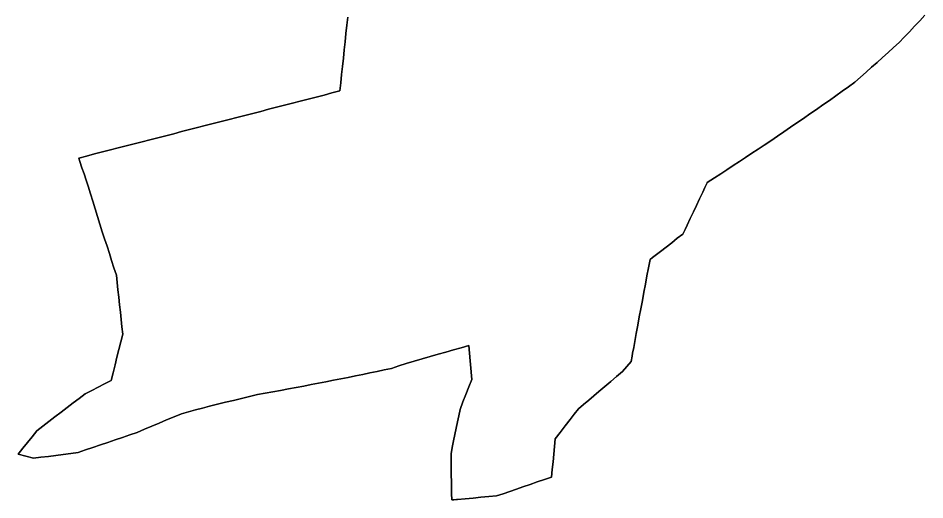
# Model space of a CAD drawing. Header units: inches. Extents: x 130170 to 284068, y 377793 to 804530.
# Drawn here: x 249091 to 250167, y 753607 to 754179 of the extents above; entities that cross this region are included whole.
import ezdxf

# ---------------------------------------------------------------- set-up
doc = ezdxf.new("R2010")
doc.units = ezdxf.units.IN
doc.header["$MEASUREMENT"] = 0
doc.layers.add('muni_il', color=7, linetype='Continuous')

msp = doc.modelspace()

# ---------------------------------------------------------------- linework, layer by layer
at = {"layer": 'muni_il'}
for points in [[(249482.1, 754179.8), (249481, 754170.1), (249480, 754160.3), (249479, 754150.6), (249477.9, 754140.8), (249476.9, 754131.1), (249475.8, 754121.3), (249474.8, 754111.6), (249473.8, 754101.8), (249472.7, 754092.1), (249463.3, 754089.7), (249453.9, 754087.2), (249444.6, 754084.8), (249435.2, 754082.4), (249425.8, 754080), (249416.4, 754077.6), (249407, 754075.2), (249397.6, 754072.8), (249388.2, 754070.4), (249378.8, 754067.9), (249369.4, 754065.5), (249360, 754063.1), (249350.6, 754060.7), (249341.2, 754058.3), (249331.8, 754055.9), (249322.4, 754053.5), (249313, 754051.1), (249303.6, 754048.7), (249294.2, 754046.2), (249284.9, 754043.8), (249275.5, 754041.4), (249266.1, 754039), (249256.7, 754036.6), (249247.3, 754034.2), (249237.9, 754031.8), (249228.5, 754029.4), (249219.1, 754026.9), (249209.7, 754024.5), (249200.3, 754022.1), (249190.9, 754019.7), (249181.5, 754017.3), (249172.1, 754014.9), (249162.7, 754012.5), (249164.2, 754008.3), (249166.6, 754001), (249169, 753993.7), (249171.4, 753986.4), (249173.8, 753979.2), (249176.6, 753970.1), (249179.4, 753961.1), (249182.2, 753952.1), (249185, 753943), (249187.9, 753934), (249190.7, 753925), (249193.5, 753916.4), (249196.3, 753907.8), (249199.1, 753899.3), (249201.8, 753890.7), (249204.6, 753882.1), (249207.4, 753873.6), (249208.4, 753864.8), (249209.3, 753856), (249210.3, 753847.2), (249211.2, 753838.4), (249212.2, 753829.6), (249213.1, 753820.8), (249214.1, 753812), (249215, 753803.2), (249212.7, 753794.1), (249210.4, 753785), (249208.1, 753775.9), (249205.8, 753766.8), (249203.5, 753757.6), (249201.2, 753748.5), (249193.5, 753744.6), (249185.8, 753740.6), (249178.1, 753736.7), (249170.4, 753732.7), (249163.2, 753727.2), (249156, 753721.7), (249148.9, 753716.2), (249141.7, 753710.7), (249134.5, 753705.2), (249127.4, 753699.7), (249120.2, 753694.2), (249113, 753688.7), (249107.5, 753681.7), (249101.9, 753674.8), (249096.4, 753667.9), (249090.8, 753660.9), (249099.9, 753658.5), (249109, 753656), (249117.9, 753657.2), (249126.7, 753658.3), (249135.5, 753659.5), (249144.4, 753660.6), (249153.2, 753661.8), (249162.1, 753662.9), (249170.8, 753665.9), (249179.6, 753668.9), (249188.4, 753671.9), (249197.1, 753674.9), (249205.9, 753677.8), (249214.7, 753680.8), (249223.4, 753683.8), (249232.2, 753686.8), (249240.9, 753690.5), (249249.7, 753694.2), (249258.4, 753697.9), (249267.1, 753701.6), (249275.9, 753705.3), (249284.6, 753709), (249292.9, 753711.2), (249301.2, 753713.4), (249309.5, 753715.7), (249317.8, 753717.9), (249327.3, 753720.2), (249336.9, 753722.5), (249346.5, 753724.8), (249356, 753727), (249365.6, 753729.3), (249375.1, 753731.6), (249384.2, 753733.3), (249393.3, 753735), (249402.4, 753736.7), (249411.6, 753738.4), (249420.7, 753740.1), (249429.8, 753741.8), (249438.6, 753743.5), (249447.4, 753745.2), (249456.2, 753746.9), (249465, 753748.6), (249473.8, 753750.3), (249482.6, 753752.1), (249491.4, 753753.8), (249499.9, 753755.5), (249508.4, 753757.3), (249516.9, 753759.1), (249525.4, 753760.9), (249533.9, 753762.7), (249542.7, 753765.7), (249551.6, 753768.6), (249561, 753771.3), (249570.5, 753774.1), (249579.9, 753776.8), (249589.4, 753779.5), (249598.6, 753782.1), (249607.7, 753784.7), (249616.9, 753787.3), (249626, 753789.9), (249626.8, 753780.9), (249627.5, 753771.9), (249628.2, 753762.9), (249628.9, 753753.9), (249629.2, 753749.7), (249625.8, 753740.8), (249622.3, 753731.9), (249618.8, 753723), (249615.4, 753714.1), (249613.9, 753706.6), (249612.4, 753699.2), (249610.9, 753691.8), (249609.4, 753684.4), (249607.8, 753676.7), (249606.2, 753669), (249604.7, 753661.3), (249604.8, 753653), (249604.9, 753644.7), (249605, 753636.5), (249605.2, 753628.2), (249605.3, 753619.9), (249605.3, 753619.6), (249605.3, 753619.2), (249605.3, 753617.7), (249605.3, 753614.3), (249605.5, 753606.7), (249607.9, 753606.9), (249611.1, 753607.2), (249611.8, 753607.2), (249612, 753607.3), (249612.2, 753607.3), (249621.5, 753608.1), (249630.9, 753608.9), (249640.2, 753609.7), (249649.5, 753610.5), (249658.7, 753611.3), (249666.6, 753614), (249674.4, 753616.7), (249682.3, 753619.4), (249690.1, 753622.1), (249698.6, 753625), (249707.1, 753627.9), (249715.6, 753630.8), (249724, 753633.7), (249724.9, 753642.8), (249725.8, 753651.9), (249726.6, 753661), (249727.5, 753670.1), (249728.3, 753679.2), (249734.2, 753686.8), (249740.1, 753694.4), (249746, 753702), (249751, 753708.4), (249756, 753714.8), (249762.1, 753719.9), (249768.1, 753725.1), (249774.2, 753730.2), (249780.3, 753735.3), (249787.3, 753741.2), (249794.3, 753747.1), (249801.3, 753753), (249808.3, 753758.9), (249813.4, 753765), (249818.5, 753771.1), (249819.6, 753777.3), (249820.2, 753780.8), (249821.5, 753787.7), (249822.7, 753794.6), (249824.5, 753804.3), (249826.3, 753814.1), (249828.1, 753823.8), (249830, 753833.6), (249831.8, 753843.3), (249833.6, 753853.1), (249835.4, 753862.8), (249837.2, 753872.6), (249839.1, 753882.3), (249840.9, 753892.1), (249843.9, 753894.4), (249848.6, 753898.1), (249853.3, 753901.7), (249860, 753906.8), (249866.7, 753912), (249873.3, 753917.2), (249880, 753922.3), (249882.5, 753927.5), (249884.9, 753932.7), (249888.6, 753940.6), (249892.4, 753948.5), (249896.1, 753956.3), (249899.8, 753964.2), (249903.5, 753972.1), (249906.1, 753977.5), (249908.7, 753983), (249908.9, 753983.3), (249908.9, 753983.4), (249908.9, 753983.4), (249913.2, 753986.2), (249917.4, 753988.9), (249924.8, 753993.8), (249932.2, 753998.6), (249939.6, 754003.5), (249947, 754008.4), (249954.4, 754013.2), (249961.8, 754018.1), (249969.2, 754022.9), (249976.6, 754027.8), (249984.4, 754033.1), (249992.1, 754038.4), (249999.8, 754043.7), (250007.6, 754049), (250015.3, 754054.2), (250023.1, 754059.5), (250030.8, 754064.8), (250038.6, 754070.1), (250046.2, 754075.5), (250053.8, 754080.9), (250061.4, 754086.4), (250069, 754091.8), (250076.6, 754097.2), (250084.2, 754102.6), (250090.7, 754108.5), (250097.3, 754114.3), (250103.8, 754120.2), (250110.4, 754126), (250116.9, 754131.9), (250123.5, 754137.8), (250130, 754143.6), (250136.6, 754149.5), (250142.7, 754156), (250148.8, 754162.4), (250154.9, 754168.9), (250161.1, 754175.4), (250167.2, 754181.9)], [(250167.2, 754181.9), (250161.1, 754175.4), (250154.9, 754168.9), (250148.8, 754162.4), (250142.7, 754156), (250136.6, 754149.5), (250130, 754143.6), (250123.5, 754137.8), (250116.9, 754131.9), (250110.4, 754126), (250103.8, 754120.2), (250097.3, 754114.3), (250090.7, 754108.5), (250084.2, 754102.6), (250076.6, 754097.2), (250069, 754091.8), (250061.4, 754086.4), (250053.8, 754080.9), (250046.2, 754075.5), (250038.6, 754070.1), (250030.8, 754064.8), (250023.1, 754059.5), (250015.3, 754054.2), (250007.6, 754049), (249999.8, 754043.7), (249992.1, 754038.4), (249984.4, 754033.1), (249976.6, 754027.8), (249969.2, 754022.9), (249961.8, 754018.1), (249954.4, 754013.2), (249947, 754008.4), (249939.6, 754003.5), (249932.2, 753998.6), (249924.8, 753993.8), (249917.4, 753988.9), (249913.2, 753986.2), (249908.9, 753983.4), (249908.9, 753983.4), (249908.9, 753983.3), (249908.7, 753983), (249906.1, 753977.5), (249903.5, 753972.1), (249899.8, 753964.2), (249896.1, 753956.3), (249892.4, 753948.5), (249888.6, 753940.6), (249884.9, 753932.7), (249882.5, 753927.5), (249880, 753922.3), (249873.3, 753917.2), (249866.7, 753912), (249860, 753906.8), (249853.3, 753901.7), (249848.6, 753898.1), (249843.9, 753894.4), (249840.9, 753892.1), (249839.1, 753882.3), (249837.2, 753872.6), (249835.4, 753862.8), (249833.6, 753853.1), (249831.8, 753843.3), (249830, 753833.6), (249828.1, 753823.8), (249826.3, 753814.1), (249824.5, 753804.3), (249822.7, 753794.6), (249821.5, 753787.7), (249820.2, 753780.8), (249819.6, 753777.3), (249818.5, 753771.1), (249813.4, 753765), (249808.3, 753758.9), (249801.3, 753753), (249794.3, 753747.1), (249787.3, 753741.2), (249780.3, 753735.3), (249774.2, 753730.2), (249768.1, 753725.1), (249762.1, 753719.9), (249756, 753714.8), (249751, 753708.4), (249746, 753702), (249740.1, 753694.4), (249734.2, 753686.8), (249728.3, 753679.2), (249727.5, 753670.1), (249726.6, 753661), (249725.8, 753651.9), (249724.9, 753642.8), (249724, 753633.7), (249715.6, 753630.8), (249707.1, 753627.9), (249698.6, 753625), (249690.1, 753622.1), (249682.3, 753619.4), (249674.4, 753616.7), (249666.6, 753614), (249658.7, 753611.3), (249649.5, 753610.5), (249640.2, 753609.7), (249630.9, 753608.9), (249621.5, 753608.1), (249612.2, 753607.3), (249612, 753607.3), (249611.8, 753607.2), (249611.1, 753607.2), (249607.9, 753606.9), (249605.5, 753606.7), (249605.3, 753614.3), (249605.3, 753617.7), (249605.3, 753619.2), (249605.3, 753619.6), (249605.3, 753619.9), (249605.2, 753628.2), (249605, 753636.5), (249604.9, 753644.7), (249604.8, 753653), (249604.7, 753661.3), (249606.2, 753669), (249607.8, 753676.7), (249609.4, 753684.4), (249610.9, 753691.8), (249612.4, 753699.2), (249613.9, 753706.6), (249615.4, 753714.1), (249618.8, 753723), (249622.3, 753731.9), (249625.8, 753740.8), (249629.2, 753749.7), (249628.9, 753753.9), (249628.2, 753762.9), (249627.5, 753771.9), (249626.8, 753780.9), (249626, 753789.9), (249616.9, 753787.3), (249607.7, 753784.7), (249598.6, 753782.1), (249589.4, 753779.5), (249579.9, 753776.8), (249570.5, 753774.1), (249561, 753771.3), (249551.6, 753768.6), (249542.7, 753765.7), (249533.9, 753762.7), (249525.4, 753760.9), (249516.9, 753759.1), (249508.4, 753757.3), (249499.9, 753755.5), (249491.4, 753753.8), (249482.6, 753752.1), (249473.8, 753750.3), (249465, 753748.6), (249456.2, 753746.9), (249447.4, 753745.2), (249438.6, 753743.5), (249429.8, 753741.8), (249420.7, 753740.1), (249411.6, 753738.4), (249402.4, 753736.7), (249393.3, 753735), (249384.2, 753733.3), (249375.1, 753731.6), (249365.6, 753729.3), (249356, 753727), (249346.5, 753724.8), (249336.9, 753722.5), (249327.3, 753720.2), (249317.8, 753717.9), (249309.5, 753715.7), (249301.2, 753713.4), (249292.9, 753711.2), (249284.6, 753709), (249275.9, 753705.3), (249267.1, 753701.6), (249258.4, 753697.9), (249249.7, 753694.2), (249240.9, 753690.5), (249232.2, 753686.8), (249223.4, 753683.8), (249214.7, 753680.8), (249205.9, 753677.8), (249197.1, 753674.9), (249188.4, 753671.9), (249179.6, 753668.9), (249170.8, 753665.9), (249162.1, 753662.9), (249153.2, 753661.8), (249144.4, 753660.6), (249135.5, 753659.5), (249126.7, 753658.3), (249117.9, 753657.2), (249109, 753656), (249099.9, 753658.5), (249090.8, 753660.9), (249096.4, 753667.9), (249101.9, 753674.8), (249107.5, 753681.7), (249113, 753688.7), (249120.2, 753694.2), (249127.4, 753699.7), (249134.5, 753705.2), (249141.7, 753710.7), (249148.9, 753716.2), (249156, 753721.7), (249163.2, 753727.2), (249170.4, 753732.7), (249178.1, 753736.7), (249185.8, 753740.6), (249193.5, 753744.6), (249201.2, 753748.5), (249203.5, 753757.6), (249205.8, 753766.8), (249208.1, 753775.9), (249210.4, 753785), (249212.7, 753794.1), (249215, 753803.2), (249214.1, 753812), (249213.1, 753820.8), (249212.2, 753829.6), (249211.2, 753838.4), (249210.3, 753847.2), (249209.3, 753856), (249208.4, 753864.8), (249207.4, 753873.6), (249204.6, 753882.1), (249201.8, 753890.7), (249199.1, 753899.3), (249196.3, 753907.8), (249193.5, 753916.4), (249190.7, 753925), (249187.9, 753934), (249185, 753943), (249182.2, 753952.1), (249179.4, 753961.1), (249176.6, 753970.1), (249173.8, 753979.2), (249171.4, 753986.4), (249169, 753993.7), (249166.6, 754001), (249164.2, 754008.3), (249162.7, 754012.5), (249172.1, 754014.9), (249181.5, 754017.3), (249190.9, 754019.7), (249200.3, 754022.1), (249209.7, 754024.5), (249219.1, 754026.9), (249228.5, 754029.4), (249237.9, 754031.8), (249247.3, 754034.2), (249256.7, 754036.6), (249266.1, 754039), (249275.5, 754041.4), (249284.9, 754043.8), (249294.2, 754046.2), (249303.6, 754048.7), (249313, 754051.1), (249322.4, 754053.5), (249331.8, 754055.9), (249341.2, 754058.3), (249350.6, 754060.7), (249360, 754063.1), (249369.4, 754065.5), (249378.8, 754067.9), (249388.2, 754070.4), (249397.6, 754072.8), (249407, 754075.2), (249416.4, 754077.6), (249425.8, 754080), (249435.2, 754082.4), (249444.6, 754084.8), (249453.9, 754087.2), (249463.3, 754089.7), (249472.7, 754092.1), (249473.8, 754101.8), (249474.8, 754111.6), (249475.8, 754121.3), (249476.9, 754131.1), (249477.9, 754140.8), (249479, 754150.6), (249480, 754160.3), (249481, 754170.1), (249482.1, 754179.8)]]:
    msp.add_lwpolyline(points, dxfattribs=at)

doc.saveas('drawing.dxf')
